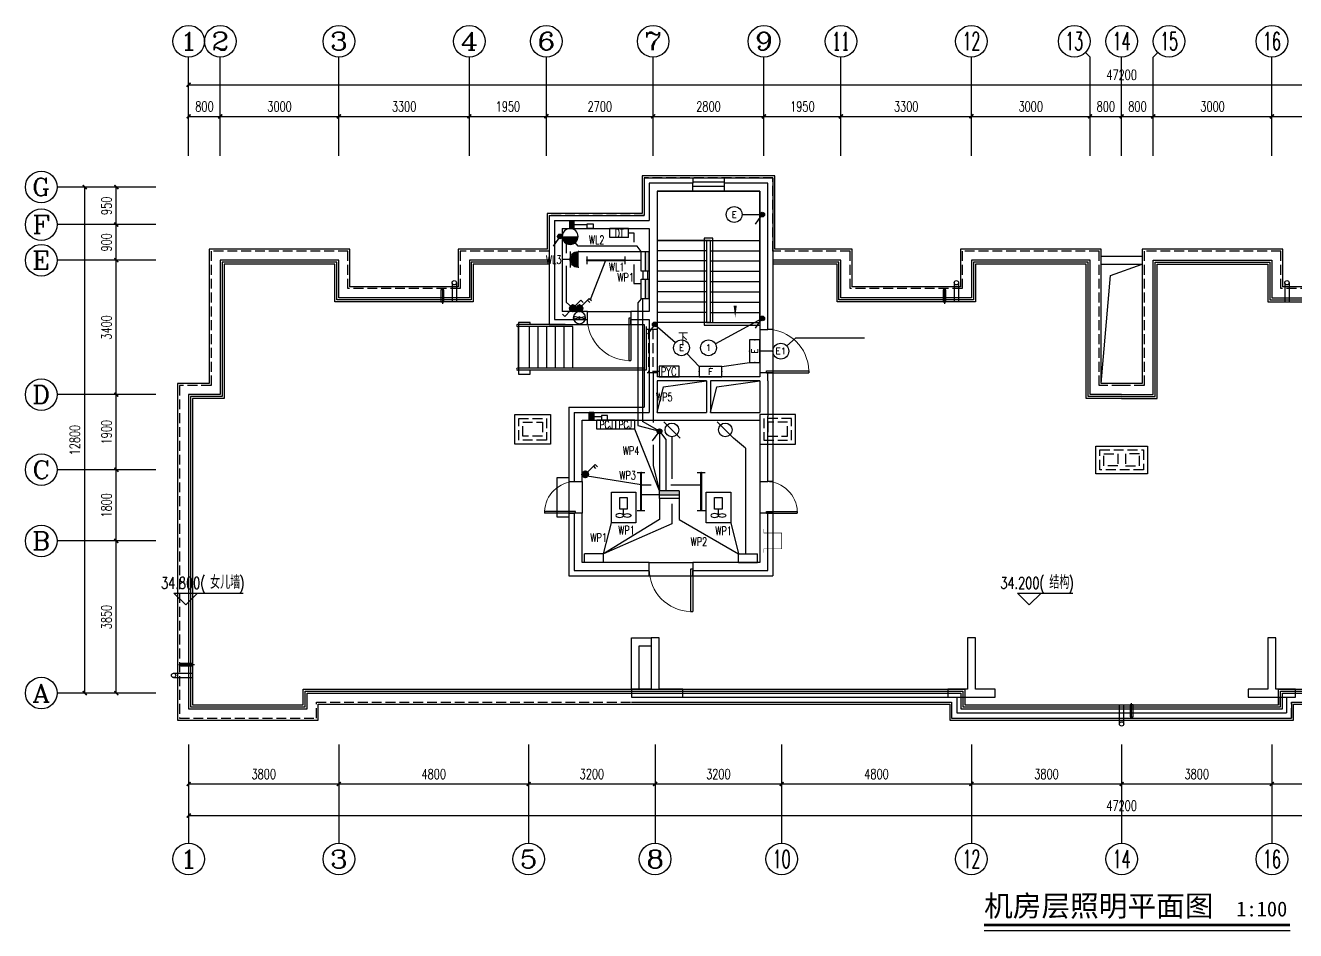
# Model space of a CAD drawing. Extents: x 4483534 to 4539165, y -17259 to 5635.
# Drawn here: x 4483534 to 4515663, y -17259 to 5635 of the extents above; entities that cross this region are included whole.
import ezdxf
from ezdxf.enums import TextEntityAlignment as Align

# ---------------------------------------------------------------- set-up
doc = ezdxf.new("R2010")
doc.units = 0
doc.header["$LTSCALE"] = 1000
doc.header["$MEASUREMENT"] = 0
doc.linetypes.add('DASH', pattern=[0.35, 0.25, -0.1])
for name, color, linetype in [('EQUIP', 3, 'Continuous'), ('EQUIP-照明', 3, 'Continuous'), ('LAYER1', 4, 'Continuous'), ('LAYER2', 7, 'Continuous'), ('LAYER3', 7, 'Continuous'), ('LAYER5', 7, 'Continuous'), ('LAYER6', 7, 'Continuous'), ('LAYER7', 7, 'Continuous'), ('ROOF', 140, 'Continuous'), ('SURFACE', 6, 'Continuous'), ('TEL_TEXT', 7, 'Continuous'), ('VP', 7, 'Continuous'), ('图层1', 7, 'Continuous'), ('图层2', 7, 'Continuous'), ('图层4', 7, 'Continuous')]:
    doc.layers.add(name, color=color, linetype=linetype)
doc.styles.add('_HZTXT', font='simplex.shx', dxfattribs={"width": 0.8, "bigfont": 'HZTXT.shx'})
doc.styles.add('_TCH_AXIS', font='COMPLEX', dxfattribs={"bigfont": 'GBCBIG'})
doc.styles.add('_TCH_DIM', font='SIMPLEX', dxfattribs={"bigfont": 'GBCBIG'})
doc.styles.add('_TCH_DIM_T3', font='SIMPLEX', dxfattribs={"width": 0.705882, "bigfont": 'GBCBIG'})
doc.styles.add('_TEL_ATTDEF', font='simplex.shx', dxfattribs={"width": 0.8, "height": 3, "bigfont": 'hztxt.shx'})
doc.styles.add('_TEL_DIM', font='SIMPLEX', dxfattribs={"width": 0.8, "height": 3.5, "bigfont": 'HZTXT'})
doc.styles.add('DIM_FONT', font='SIMPLEX', dxfattribs={"width": 0.7, "bigfont": 'GBCBIG'})
doc.styles.get("Standard").update_dxf_attribs({"font": 'gbenor.shx', "bigfont": 'gbcbig.shx'})
doc.styles.add('宋体1.0', font='')
doc.styles.get('宋体1.0').set_extended_font_data('SimSun')

# ---------------------------------------------------------------- blocks, each defined once
blk = doc.blocks.new('A$C22867956')
at = {"layer": '图层1'}
blk.add_hatch(color=4, dxfattribs=at).paths.add_polyline_path([(200, 500), (100, 500), (100, 0), (200, 0)])
at = {"layer": 'LAYER1', "color": 7, "linetype": 'Continuous', "ltscale": 0.001}
for p, q in [((0, 0), (0, 500)), ((200, 0), (200, 500))]:
    blk.add_line(p, q, dxfattribs=at)
at = {"layer": 'LAYER7', "color": 7}
for p, q in [((0, 500), (200, 500)), ((200, 0), (0, 0))]:
    blk.add_line(p, q, dxfattribs=at)
at = {"layer": '图层1', "color": 4}
blk.add_line((100, 500), (100, 0), dxfattribs=at)
blk = doc.blocks.new('A$C3CBE501B')
at = {"layer": 'VP', "color": 3}
for p, q in [((480, 225), (0, 225)), ((0, 0), (0, 225)), ((480, 0), (480, 225)), ((480, 0), (0, 0))]:
    blk.add_line(p, q, dxfattribs=at)
at = {"layer": 'LAYER7', "color": 7, "linetype": 'Continuous', "ltscale": 0.001, "style": '_HZTXT', "width": 0.7}
blk.add_text('DT', height=200, dxfattribs=at).set_placement((133, 9, 0))
blk = doc.blocks.new('$equip$00001159')
for p, q in [((-1.2, 0.25), (-1.2, -0.25)), ((-1.2, 0), (1.2, 0)), ((1.2, 0.25), (1.2, -0.25))]:
    blk.add_line(p, q)
at = {"const_width": 0.14}
blk.add_lwpolyline([(-1.2, 0), (1.2, 0)], dxfattribs=at)
at = {"layer": 'EQUIP-照明'}
for p in [(-1.2, 0), (0, 0), (1.2, 0)]:
    blk.add_point(p, dxfattribs=at)
at = {"layer": 'EQUIP-照明', "flags": 9}
blk.add_attdef('A', (0, 0), '', height=0.00002, dxfattribs=at)
blk = doc.blocks.new('_LINKPT1')
blk.add_line((0, 0), (0, 0))
blk = doc.blocks.new('M_X23')
for p, q in [((-0.5, 1.05), (-0.5, 1)), ((-0.5, 1), (0.5, 1)), ((0.5, 1.05), (0.5, 1)), ((0.5, 0.5), (-0.5, 0.5)), ((0, 0.5), (0, 0))]:
    blk.add_line(p, q)
blk.add_arc((0, 1), 0.5, 180, 0)
for points in [[(0.433, 0.75), (-0.433, 0.75), (0.5, 1), (-0.5, 1)], [(0.25, 0.567), (-0.25, 0.567), (0.433, 0.75), (-0.433, 0.75)], [(0, 0.5), (0, 0.5), (0.25, 0.567), (-0.25, 0.567)]]:
    blk.add_solid(points)
blk.add_blockref('_LINKPT1', (0.001, 0))
at = {"width": 0.8, "flags": 9}
blk.add_attdef('A', (0, 0), '', height=0.00002, dxfattribs=at)
blk = doc.blocks.new('$equip$00001151')
blk.add_circle((0, 0.5), 0.5)
for points in [[(0.433, 0.25), (-0.433, 0.25), (0.5, 0.5), (-0.5, 0.5)], [(0.25, 0.067), (-0.25, 0.067), (0.433, 0.25), (-0.433, 0.25)], [(0, 0), (0, 0), (0.25, 0.067), (-0.25, 0.067)]]:
    blk.add_solid(points)
at = {"flags": 9}
blk.add_attdef('A', (0, 0), '', height=0.00002, dxfattribs=at)
blk = doc.blocks.new('$equip$00001963')
for p, q in [((0.147, 0.356), (0.625, 0.833)), ((0.625, 0.833), (0.766, 0.692)), ((0.512, 0.72), (0.653, 0.579))]:
    blk.add_line(p, q)
blk.add_circle((0, 0.208), 0.208)
for p in [(-0.208, 0.208), (0, 0.417), (0, 0), (0.208, 0.208)]:
    blk.add_point(p)
for points in [[(-0.18, 0.313), (0.18, 0.313), (-0.208, 0.208), (0.208, 0.208)], [(-0.18, 0.104), (0.18, 0.104), (-0.208, 0.208), (0.208, 0.208)], [(-0.104, 0.389), (0.104, 0.389), (-0.18, 0.313), (0.18, 0.313)], [(-0.104, 0.028), (0.104, 0.028), (-0.18, 0.104), (0.18, 0.104)], [(0, 0.417), (0, 0.417), (-0.104, 0.389), (0.104, 0.389)], [(0, 0), (0, 0), (-0.104, 0.028), (0.104, 0.028)]]:
    blk.add_solid(points)
at = {"layer": 'TEL_TEXT', "style": '_TEL_DIM', "flags": 1}
blk.add_attdef('A', text='', height=0.00002, dxfattribs=at).set_placement((0, 0), align=Align.MIDDLE_CENTER)
blk = doc.blocks.new('$equip$00001208')
for p, q in [((-0.147, 0.061), (-0.512, -0.304)), ((0.147, 0.356), (0.512, 0.72)), ((0.512, 0.72), (0.653, 0.579)), ((-0.512, -0.304), (-0.653, -0.162))]:
    blk.add_line(p, q)
blk.add_circle((0, 0.208), 0.208)
for points in [[(-0.18, 0.312), (0.18, 0.312), (-0.208, 0.208), (0.208, 0.208)], [(-0.18, 0.104), (0.18, 0.104), (-0.208, 0.208), (0.208, 0.208)], [(-0.104, 0.389), (0.104, 0.389), (-0.18, 0.312), (0.18, 0.312)], [(-0.104, 0.028), (0.104, 0.028), (-0.18, 0.104), (0.18, 0.104)], [(0, 0.417), (0, 0.417), (-0.104, 0.389), (0.104, 0.389)], [(0, 0), (0, 0), (-0.104, 0.028), (0.104, 0.028)]]:
    blk.add_solid(points)
at = {"layer": 'EQUIP-照明'}
for p in [(-0.208, 0.208), (0, 0.417), (0, 0), (0.208, 0.208)]:
    blk.add_point(p, dxfattribs=at)
at = {"layer": 'EQUIP-照明', "flags": 9}
blk.add_attdef('A', (0, 0), '', height=0.00002, dxfattribs=at)
blk = doc.blocks.new('M_Z12BAD')
for p, q in [((-0.63, 0.13), (-0.1, 0.02)), ((-0.63, -0.13), (-0.63, 0.13)), ((0.63, 0.13), (0.1, 0.02)), ((0.63, -0.13), (0.63, 0.13)), ((-0.1, -0.02), (-0.63, -0.13)), ((0.1, -0.02), (0.63, -0.13))]:
    blk.add_line(p, q)
for radius in [0.688, 0.104]:
    blk.add_circle((0, 0), radius)
for p in [(-0.69, 0), (0, 0.69), (0.69, 0), (0, -0.69)]:
    blk.add_blockref('_LINKPT1', p)
at = {"style": 'DIM_FONT', "width": 0.8, "flags": 9}
blk.add_attdef('A', (0, 0), '', height=0.0000125, dxfattribs=at)
blk = doc.blocks.new('A$C0DC446C9')
at = {"layer": 'LAYER6', "color": 7}
blk.add_line((473, 275), (473, 522), dxfattribs=at)
at = {"layer": 'LAYER6', "color": 7, "elevation": 0}
blk.add_lwpolyline([(617, 522), (617, 958), (329, 958), (329, 522)], close=True, dxfattribs=at)
at = {"layer": 'LAYER7', "color": 3, "linetype": 'Continuous', "ltscale": 0.001}
for p, q in [((0, 1156, 0), (0, 0, 0)), ((934, 1156, 0), (0, 1156, 0)), ((934, 0, 0), (934, 1156, 0)), ((0, 0, 0), (934, 0, 0))]:
    blk.add_line(p, q, dxfattribs=at)
blk = doc.blocks.new('A$C7C604E3F')
at = {"layer": 'LAYER6', "color": 7, "extrusion": (0, 0, -1)}
blk.add_ellipse((184, 411), major_axis=(0, -95.5), ratio=0.518078, dxfattribs=at)
at = {"layer": 'LAYER6', "color": 7}
blk.add_ellipse((184, 220), major_axis=(0, 95.5), ratio=0.518078, dxfattribs=at)
at = {"layer": '图层2', "color": 4, "xscale": -0.6666599999880419, "yscale": 0.6666599999880419, "zscale": 0.6666600000000001, "rotation": 270}
blk.add_blockref('A$C0DC446C9', (0, 0), dxfattribs=at)
blk = doc.blocks.new('$equip$00001838')
blk.add_circle((0, 0), 0.5)
at = {"color": 7, "style": '_TEL_DIM'}
blk.add_attdef('$TEXT$', text='', height=0.4, dxfattribs=at).set_placement((0, 0), align=Align.MIDDLE_CENTER)
at = {"color": 7, "style": '_TEL_DIM', "flags": 1}
blk.add_attdef('A', text='', height=0.00002, dxfattribs=at).set_placement((0, 0), align=Align.MIDDLE_CENTER)
blk = doc.blocks.new('$equip$00001776')
for p, q in [((0.72, 0.66), (-0.72, 0.66)), ((-0.72, 0.66), (-0.72, 0)), ((-0.72, 0), (0.72, 0)), ((0.72, 0), (0.72, 0.66))]:
    blk.add_line(p, q)
for p in [(-0.72, 0.33), (0, 0.66), (0, 0), (0.72, 0.33)]:
    blk.add_point(p)
at = {"color": 7, "style": '_TEL_DIM'}
blk.add_attdef('$TEXT$', text='', height=0.4, dxfattribs=at).set_placement((0, 0.33), align=Align.MIDDLE_CENTER)
at = {"color": 7, "style": '_TEL_DIM', "flags": 1}
blk.add_attdef('A', text='', height=0.00002, dxfattribs=at).set_placement((0, 0), align=Align.MIDDLE_CENTER)
blk = doc.blocks.new('M')
at = {"layer": 'LAYER2', "color": 3}
for p, q in [((768307, 402424), (768307, 402544)), ((768307, 402544), (768457, 402544)), ((768457, 402424), (768307, 402424)), ((768457, 402544), (768457, 402424))]:
    blk.add_line(p, q, dxfattribs=at)
blk = doc.blocks.new('A$C4723275a')
at = {"layer": 'ROOF'}
blk.add_lwpolyline([(0, 50), (75, 50), (75, 350), (0, 350)], close=True, dxfattribs=at)
blk.add_lwpolyline([(38, 400), (38, 0)], dxfattribs=at)
blk = doc.blocks.new('_ArchTick')
at = {"color": 0, "linetype": 'ByBlock', "const_width": 0.4}
blk.add_lwpolyline([(-0.5, -0.5), (0.5, 0.5)], dxfattribs=at)
blk = doc.blocks.new('A$C0AAC2A4A')
at = {"layer": 'VP', "color": 3}
for p, q in [((480, 225), (0, 225)), ((0, 0), (0, 225)), ((480, 0), (0, 0)), ((480, 0), (480, 225))]:
    blk.add_line(p, q, dxfattribs=at)
at = {"layer": 'LAYER7', "color": 7, "linetype": 'Continuous', "ltscale": 0.001, "style": '_HZTXT', "width": 0.7}
blk.add_text('PCJ', height=200, dxfattribs=at).set_placement((66, 16, 0))
blk = doc.blocks.new('A$C65A25F4B')
at = {"layer": 'LAYER5', "color": 3, "linetype": 'Continuous'}
for p, q in [((0, 270), (0, 0)), ((500, 270), (0, 270)), ((500, 0), (500, 270)), ((0, 0), (500, 0))]:
    blk.add_line(p, q, dxfattribs=at)
at = {"layer": 'LAYER1', "color": 7, "style": '_HZTXT', "width": 0.7}
blk.add_text('PYC', height=225, dxfattribs=at).set_placement((35, 20))
blk = doc.blocks.new('$DorLib2D$00000001')
for p, q in [((0.45, 0.975), (0.5, 0.975)), ((0.45, 0), (0.45, 0.975)), ((0.5, 0), (0.5, 0.975)), ((0.5, 0), (0.45, 0))]:
    blk.add_line(p, q)
at = {"lineweight": 13}
blk.add_arc((0.475, 0), 0.975, 91.4693, 180, dxfattribs=at)
blk = doc.blocks.new('$TCHSYS$WIN2D')
for p, q in [((-0.5, 0.5), (0.5, 0.5)), ((0.5, 0.167), (-0.5, 0.167)), ((0.5, -0.167), (-0.5, -0.167)), ((-0.5, -0.5), (0.5, -0.5))]:
    blk.add_line(p, q)

msp = doc.modelspace()

# ---------------------------------------------------------------- hatches: boundary and pattern name
at = {"layer": 'LAYER3'}
h = msp.add_hatch(color=0, dxfattribs=at)
edge = h.paths.add_edge_path()
edge.add_arc((4502173, 852), 60, 0, 360)
h = msp.add_hatch(color=0, dxfattribs=at)
edge = h.paths.add_edge_path()
edge.add_arc((4497053, 297), 60, 0, 360)
h = msp.add_hatch(color=0, dxfattribs=at)
edge = h.paths.add_edge_path()
edge.add_arc((4499453, -1928), 60, 0, 360)
h = msp.add_hatch(color=0, dxfattribs=at)
edge = h.paths.add_edge_path()
edge.add_arc((4502173, -1775), 60, 0, 360)
h = msp.add_hatch(color=0, dxfattribs=at)
edge = h.paths.add_edge_path()
edge.add_arc((4499573, -4628), 60, 0, 360)
at = {"layer": '图层1'}
for points in [[(4497293, 497), (4497413, 497), (4497413, 697), (4497293, 697)], [(4497913, -4353), (4497793, -4353), (4497793, -4153), (4497913, -4153)]]:
    msp.add_hatch(color=7, dxfattribs=at).paths.add_polyline_path(points)

# ---------------------------------------------------------------- linework, layer by layer
at = {"color": 7}
for p, q in [((4487663, 2335), (4487663, 4835)), ((4488463, 2335), (4488463, 4835)), ((4491463, 2335), (4491463, 4835)), ((4494763, 2335), (4494763, 4835)), ((4496713, 2335), (4496713, 4835)), ((4499413, 2335), (4499413, 4835)), ((4502213, 2335), (4502213, 4835)), ((4504163, 2335), (4504163, 4835)), ((4507463, 2335), (4507463, 4835)), ((4510346, 4952), (4510463, 4835)), ((4510463, 2335), (4510463, 4835)), ((4511263, 2335), (4511263, 4835)), ((4512180, 4952), (4512063, 4835)), ((4512063, 2335), (4512063, 4835)), ((4515063, 2335), (4515063, 4835)), ((4487663, 2335), (4487663, 4385)), ((4487663, 4135), (4534863, 4135)), ((4487663, 2335), (4487663, 3585)), ((4488463, 2335), (4488463, 3585)), ((4488463, 2335), (4488463, 3585)), ((4491463, 2335), (4491463, 3585)), ((4491463, 2335), (4491463, 3585)), ((4494763, 2335), (4494763, 3585)), ((4494763, 2335), (4494763, 3585)), ((4496713, 2335), (4496713, 3585)), ((4496713, 2335), (4496713, 3585)), ((4499413, 2335), (4499413, 3585)), ((4499413, 2335), (4499413, 3585)), ((4502213, 2335), (4502213, 3585)), ((4502213, 2335), (4502213, 3585)), ((4504163, 2335), (4504163, 3585)), ((4504163, 2335), (4504163, 3585)), ((4507463, 2335), (4507463, 3585)), ((4507463, 2335), (4507463, 3585)), ((4510463, 2335), (4510463, 3585)), ((4510463, 2335), (4510463, 3585)), ((4511263, 2335), (4511263, 3585)), ((4511263, 2335), (4511263, 3585)), ((4512063, 2335), (4512063, 3585)), ((4512063, 2335), (4512063, 3585)), ((4515063, 2335), (4515063, 3585)), ((4515063, 2335), (4515063, 3585)), ((4487663, 3335), (4488463, 3335)), ((4488463, 3335), (4491463, 3335)), ((4491463, 3335), (4494763, 3335)), ((4494763, 3335), (4496713, 3335)), ((4496713, 3335), (4499413, 3335)), ((4499413, 3335), (4502213, 3335)), ((4502213, 3335), (4504163, 3335)), ((4504163, 3335), (4507463, 3335)), ((4507463, 3335), (4510463, 3335)), ((4510463, 3335), (4511263, 3335)), ((4511263, 3335), (4512063, 3335)), ((4512063, 3335), (4515063, 3335)), ((4515063, 3335), (4518363, 3335)), ((4499313, 1647), (4499313, 697)), ((4500413, 1647), (4499313, 1647)), ((4500413, 1447), (4500413, 1647)), ((4502313, 1647), (4501213, 1647)), ((4501213, 1647), (4501213, 1447)), ((4502313, -2053), (4502313, 1647)), ((4486834, 1547), (4484334, 1547)), ((4486834, 1547), (4484784, 1547)), ((4485034, -11253), (4485034, 1547)), ((4486834, 1547), (4485584, 1547)), ((4485834, 597), (4485834, 1547)), ((4499513, 1447), (4499513, 597)), ((4499513, 1447), (4500413, 1447)), ((4502113, 1447), (4499513, 1447)), ((4499513, 1447), (4499513, 197)), ((4501213, 1447), (4502113, 1447)), ((4502113, 1447), (4502113, -2053)), ((4502113, 197), (4502113, 1447)), ((4496913, 697), (4496913, -1803)), ((4496913, 697), (4499313, 697)), ((4486834, 597), (4484334, 597)), ((4486834, 597), (4485584, 597)), ((4486834, 597), (4485584, 597)), ((4485834, -303), (4485834, 597)), ((4497113, 497), (4497113, -1603)), ((4497113, 497), (4499313, 497)), ((4499313, 497), (4499313, -1603)), ((4499513, 597), (4499513, -1703)), ((4499513, 197), (4499513, -1883)), ((4500763, 197), (4499513, 197)), ((4499513, 197), (4502113, 197)), ((4500923, 257), (4500703, 257)), ((4500703, 257), (4500703, -1943)), ((4500763, 197), (4500763, -1883)), ((4500863, 197), (4500763, 197)), ((4500763, 197), (4500763, -1883)), ((4500863, -1883), (4500863, 197)), ((4500863, 197), (4502113, 197)), ((4500863, -1883), (4500863, 197)), ((4500923, -1883), (4500923, 257)), ((4502113, -1883), (4502113, 197)), ((4486834, -303), (4484334, -303)), ((4486834, -303), (4485584, -303)), ((4486834, -303), (4485584, -303)), ((4485834, -3703), (4485834, -303)), ((4500763, -63), (4499513, -63)), ((4500863, -63), (4502113, -63)), ((4510743, -203), (4511783, -203)), ((4500763, -323), (4499513, -323)), ((4500763, -583), (4499513, -583)), ((4500863, -323), (4502113, -323)), ((4500863, -583), (4502113, -583)), ((4510743, -403), (4511783, -403)), ((4494328, -873), (4494328, -1353)), ((4494438, -873), (4494438, -1353)), ((4500763, -843), (4499513, -843)), ((4500863, -843), (4502113, -843)), ((4507028, -873), (4507028, -1353)), ((4507138, -873), (4507138, -1353)), ((4515388, -873), (4515388, -1353)), ((4515498, -873), (4515498, -1353)), ((4500763, -1103), (4499513, -1103)), ((4500863, -1103), (4502113, -1103)), ((4497750, -1603), (4497113, -1603)), ((4497750, -1603), (4498850, -1603)), ((4497750, -1803), (4497750, -1603)), ((4499313, -1603), (4498850, -1603)), ((4498850, -1603), (4498850, -1803)), ((4500763, -1363), (4499513, -1363)), ((4500863, -1363), (4502113, -1363)), ((4496913, -1803), (4497750, -1803)), ((4498850, -1803), (4499313, -1803)), ((4499313, -1803), (4499313, -3353)), ((4500763, -1623), (4499513, -1623)), ((4499513, -1703), (4499513, -3253)), ((4500763, -1883), (4499513, -1883)), ((4500863, -1883), (4500763, -1883)), ((4500763, -1883), (4502113, -1883)), ((4500863, -1623), (4502113, -1623)), ((4500863, -1883), (4502113, -1883)), ((4500863, -1883), (4500923, -1883)), ((4502113, -1883), (4502113, -1943)), ((4497183, -1933), (4495981, -1933)), ((4497383, -1983), (4495981, -1983)), ((4496003, -3033), (4496003, -1983)), ((4496283, -3033), (4496283, -1983)), ((4496503, -3033), (4496503, -1983)), ((4496723, -3033), (4496723, -1983)), ((4496943, -3033), (4496943, -1983)), ((4497163, -3033), (4497163, -1983)), ((4497383, -3033), (4497383, -1983)), ((4497750, -1933), (4498850, -1933)), ((4499183, -1983), (4499183, -3033)), ((4499233, -1983), (4499233, -3083)), ((4500703, -1943), (4502113, -1943)), ((4502113, -2053), (4502313, -2053)), ((4502113, -2053), (4502113, -3153)), ((4502443, -2053), (4502443, -3153)), ((4499183, -3033), (4495981, -3033)), ((4499233, -3083), (4495981, -3083)), ((4502313, -3153), (4502113, -3153)), ((4502113, -3153), (4502113, -3253)), ((4502313, -3353), (4502313, -3153)), ((4499313, -3353), (4499313, -4153)), ((4500813, -3253), (4499513, -3253)), ((4499513, -3353), (4499513, -4153)), ((4500763, -3353), (4499513, -3353)), ((4500763, -3353), (4500763, -4153)), ((4502113, -3253), (4500813, -3253)), ((4502113, -3353), (4500863, -3353)), ((4500863, -3353), (4500863, -4153)), ((4502113, -3353), (4502113, -4153)), ((4502313, -3353), (4502313, -4253)), ((4486834, -3703), (4484334, -3703)), ((4486834, -3703), (4485584, -3703)), ((4486834, -3703), (4485584, -3703)), ((4485834, -5603), (4485834, -3703)), ((4497413, -4153), (4497413, -5903)), ((4497413, -4153), (4499313, -4153)), ((4499513, -4153), (4500763, -4153)), ((4500863, -4153), (4502113, -4153)), ((4497613, -5903), (4497613, -4353)), ((4497613, -4353), (4499413, -4353)), ((4499413, -4353), (4500813, -4353)), ((4500813, -4353), (4502113, -4353)), ((4502113, -4353), (4502113, -5903)), ((4502313, -5903), (4502313, -4253)), ((4486834, -5603), (4484334, -5603)), ((4486834, -5603), (4485584, -5603)), ((4486834, -5603), (4485584, -5603)), ((4485834, -7403), (4485834, -5603)), ((4497283, -5903, 500), (4497283, -6703, 500)), ((4497413, -5903), (4497613, -5903)), ((4497613, -5903, 500), (4497613, -6703, 500)), ((4502113, -5903), (4502313, -5903)), ((4502113, -5903, 500), (4502113, -6703, 500)), ((4502443, -5903, 500), (4502443, -6703, 500)), ((4497613, -6703), (4497413, -6703)), ((4497413, -6703), (4497413, -8153)), ((4497613, -7953), (4497613, -6703)), ((4502313, -6703), (4502113, -6703)), ((4502113, -6703), (4502113, -7953)), ((4502313, -8153), (4502313, -6703)), ((4486834, -7403), (4484334, -7403)), ((4486834, -7403), (4485584, -7403)), ((4486834, -7403), (4485584, -7403)), ((4485834, -11253), (4485834, -7403)), ((4499313, -7953), (4497613, -7953)), ((4499313, -7953, 500), (4500413, -7953, 500)), ((4499313, -8153), (4499313, -7953)), ((4502113, -7953), (4500413, -7953)), ((4500413, -7953), (4500413, -8153)), ((4497413, -8153), (4499313, -8153)), ((4499313, -8283, 500), (4500413, -8283, 500)), ((4500413, -8153), (4502313, -8153)), ((4487590, -9021), (4487290, -8721)), ((4487290, -8721), (4489043, -8721)), ((4487590, -9021), (4487890, -8721)), ((4508926, -9021), (4508626, -8721)), ((4508626, -8721), (4510025, -8721)), ((4508926, -9021), (4509226, -8721)), ((4499363, -9853), (4499363, -11153)), ((4499563, -9853), (4499363, -9853)), ((4499563, -11153), (4499563, -9853)), ((4507363, -9853), (4507363, -11153)), ((4507563, -9853), (4507363, -9853)), ((4507563, -11153), (4507563, -9853)), ((4514963, -9853), (4514963, -11153)), ((4515163, -9853), (4514963, -9853)), ((4515163, -11153), (4515163, -9853)), ((4487283, -10748), (4487763, -10748)), ((4487283, -10858), (4487763, -10858)), ((4499363, -11153), (4498863, -11153)), ((4498863, -11153), (4498863, -11353)), ((4500163, -11153), (4499563, -11153)), ((4500163, -11153), (4506863, -11153)), ((4500163, -11353), (4500163, -11153)), ((4507363, -11153), (4506863, -11153)), ((4506863, -11153), (4506863, -11353)), ((4508063, -11153), (4507563, -11153)), ((4508063, -11353), (4508063, -11153)), ((4514963, -11153), (4514463, -11153)), ((4514463, -11153), (4514463, -11353)), ((4515663, -11153), (4515163, -11153)), ((4515663, -11353), (4515663, -11153)), ((4486834, -11253), (4484334, -11253)), ((4486834, -11253), (4484784, -11253)), ((4486834, -11253), (4485584, -11253)), ((4498863, -11353), (4500163, -11353)), ((4500163, -11353), (4506863, -11353)), ((4506863, -11353), (4508063, -11353)), ((4507093, -11353), (4507093, -11753)), ((4507293, -11353), (4507293, -11553)), ((4507293, -11553), (4515233, -11553)), ((4511208, -12033), (4511208, -11553)), ((4511318, -12033), (4511318, -11553)), ((4514463, -11353), (4515663, -11353)), ((4515233, -11353), (4515233, -11553)), ((4515433, -11353), (4515433, -11753)), ((4507093, -11753), (4515433, -11753)), ((4487663, -12550), (4487663, -15050)), ((4487663, -12550), (4487663, -13800)), ((4487663, -12550), (4487663, -14600)), ((4491463, -12550), (4491463, -15050)), ((4491463, -12550), (4491463, -13800)), ((4491463, -12550), (4491463, -13800)), ((4496263, -12550), (4496263, -15050)), ((4496263, -12550), (4496263, -13800)), ((4496263, -12550), (4496263, -13800)), ((4499463, -12550), (4499463, -15050)), ((4499463, -12550), (4499463, -13800)), ((4499463, -12550), (4499463, -13800)), ((4502663, -12550), (4502663, -15050)), ((4502663, -12550), (4502663, -13800)), ((4502663, -12550), (4502663, -13800)), ((4507463, -12550), (4507463, -15050)), ((4507463, -12550), (4507463, -13800)), ((4507463, -12550), (4507463, -13800)), ((4511263, -12550), (4511263, -15050)), ((4511263, -12550), (4511263, -13800)), ((4511263, -12550), (4511263, -13800)), ((4515063, -12550), (4515063, -15050)), ((4515063, -12550), (4515063, -13800)), ((4515063, -12550), (4515063, -13800)), ((4487663, -13550), (4491463, -13550)), ((4491463, -13550), (4496263, -13550)), ((4496263, -13550), (4499463, -13550)), ((4499463, -13550), (4502663, -13550)), ((4502663, -13550), (4507463, -13550)), ((4507463, -13550), (4511263, -13550)), ((4511263, -13550), (4515063, -13550)), ((4515063, -13550), (4519863, -13550)), ((4487663, -14350), (4534863, -14350))]:
    msp.add_line(p, q, dxfattribs=at)
at = {"color": 7, "linetype": 'DASH'}
for p, q in [((4499513, -2053, 900), (4499183, -2053, 900)), ((4499293, -2053, 900), (4499293, -3153, 900)), ((4499403, -2053, 900), (4499403, -3153, 900)), ((4499513, -3153, 900), (4499183, -3153, 900))]:
    msp.add_line(p, q, dxfattribs=at)
at = {"color": 7, "lineweight": -2}
for p, q in [((4503012, -2279), (4502793, -2471)), ((4504757, -2279), (4503012, -2279))]:
    msp.add_line(p, q, dxfattribs=at)
at = {"color": 7}
for points in [[(4511263, -3423), (4510743, -3423), (4510743, -23), (4507183, -23), (4507183, -973), (4504443, -973), (4504443, -23), (4502493, -23), (4502493, 1827), (4499133, 1827), (4499133, 877), (4496733, 877), (4496733, -23), (4494483, -23), (4494483, -973), (4491743, -973), (4491743, -23), (4488183, -23), (4488183, -3423), (4487383, -3423), (4487383, -11933), (4490943, -11933), (4490943, -11533), (4506913, -11533), (4506913, -11933), (4515613, -11933), (4515613, -11533), (4531583, -11533)], [(4496783, -303), (4494763, -303), (4494763, -1253), (4491463, -1253), (4491463, -303), (4488463, -303), (4488463, -3703), (4487663, -3703), (4487663, -11653), (4490663, -11653), (4490663, -11253), (4507193, -11253), (4507193, -11653), (4515333, -11653), (4515333, -11253), (4531863, -11253)], [(4511263, -3703), (4510463, -3703), (4510463, -303), (4507463, -303), (4507463, -1253), (4504163, -1253), (4504163, -303), (4502443, -303)], [(4518083, -973), (4515343, -973), (4515343, -23), (4511783, -23), (4511783, -3423), (4511263, -3423)], [(4511263, -3703), (4512063, -3703), (4512063, -303), (4515063, -303), (4515063, -1253), (4518363, -1253), (4518363, -303), (4520083, -303)], [(4496783, -353), (4494813, -353), (4494813, -1303), (4491413, -1303), (4491413, -353), (4488513, -353), (4488513, -3753), (4487713, -3753), (4487713, -11603), (4490613, -11603), (4490613, -11203), (4507243, -11203), (4507243, -11603), (4515283, -11603), (4515283, -11203), (4531913, -11203)], [(4496783, -403), (4494863, -403), (4494863, -1353), (4491363, -1353), (4491363, -403), (4488563, -403), (4488563, -3803), (4487763, -3803), (4487763, -11553), (4490563, -11553), (4490563, -11153), (4507293, -11153), (4507293, -11553), (4515233, -11553), (4515233, -11153), (4531963, -11153)], [(4511263, -3753), (4510413, -3753), (4510413, -353), (4507513, -353), (4507513, -1303), (4504113, -1303), (4504113, -353), (4502443, -353)], [(4511263, -3803), (4510363, -3803), (4510363, -403), (4507563, -403), (4507563, -1353), (4504063, -1353), (4504063, -403), (4502443, -403)], [(4510743, -3423), (4510983, -692), (4511783, -403)], [(4511263, -3753), (4512113, -3753), (4512113, -353), (4515013, -353), (4515013, -1303), (4518413, -1303), (4518413, -353), (4520083, -353)], [(4511263, -3803), (4512163, -3803), (4512163, -403), (4514963, -403), (4514963, -1353), (4518463, -1353), (4518463, -403), (4520083, -403)], [(4494083, -1003), (4494083, -1403)], [(4506783, -1003), (4506783, -1403)], [(4496303, -1933), (4496303, -1883), (4496003, -1883), (4496003, -3183), (4496303, -3183), (4496303, -3083)], [(4499513, -4153), (4499674, -3502), (4500763, -3353)], [(4500863, -4153), (4501024, -3502), (4502113, -3353)], [(4498863, -11153), (4498863, -9853), (4499363, -9853)], [(4499063, -11153), (4499063, -10053), (4499363, -10053)], [(4487413, -10533), (4487813, -10533)], [(4507784, -17259), (4515523, -17259)]]:
    msp.add_lwpolyline(points, dxfattribs=at)
at = {"color": 7, "linetype": 'DASH'}
for points in [[(4511263, -3473), (4510693, -3473), (4510693, -73), (4507233, -73), (4507233, -1023), (4504393, -1023), (4504393, -73), (4502443, -73), (4502443, 1777), (4499183, 1777), (4499183, 827), (4496783, 827), (4496783, -73), (4494533, -73), (4494533, -1023), (4491693, -1023), (4491693, -73), (4488233, -73), (4488233, -3473), (4487433, -3473), (4487433, -11883), (4490893, -11883), (4490893, -11483), (4506963, -11483), (4506963, -11883), (4515563, -11883), (4515563, -11483), (4531633, -11483)], [(4518133, -1023), (4515293, -1023), (4515293, -73), (4511833, -73), (4511833, -3473), (4511263, -3473)]]:
    msp.add_lwpolyline(points, dxfattribs=at)
at = {"color": 7}
msp.add_lwpolyline([(4500138, -2013, 0, 0, 0), (4500138, 822, 0, 0, 0), (4501488, 822, 0, 0, 0), (4501488, -1753, 0, 80, 0), (4501488, -1453, 0, 0, 0)], format="xyseb", dxfattribs=at)
for points in [[(4494045, -1353), (4494120, -1353), (4494120, -1053), (4494045, -1053)], [(4506745, -1353), (4506820, -1353), (4506820, -1053), (4506745, -1053)], [(4495913, -4203), (4496813, -4203), (4496813, -4953), (4495913, -4953)], [(4503013, -4203), (4502113, -4203), (4502113, -4953), (4503013, -4953)], [(4510613, -5003), (4511913, -5003), (4511913, -5703), (4510613, -5703)], [(4497283, -6803), (4496983, -6803), (4496983, -5803), (4497283, -5803)], [(4487763, -10495), (4487763, -10570), (4487463, -10570), (4487463, -10495)]]:
    msp.add_lwpolyline(points, close=True, dxfattribs=at)
at = {"color": 7, "linetype": 'DASH'}
for points in [[(4496013, -4303), (4496713, -4303), (4496713, -4853), (4496013, -4853)], [(4496113, -4403), (4496613, -4403), (4496613, -4753), (4496113, -4753)], [(4502913, -4303), (4502213, -4303), (4502213, -4853), (4502913, -4853)], [(4502813, -4403), (4502313, -4403), (4502313, -4753), (4502813, -4753)], [(4510713, -5103), (4511813, -5103), (4511813, -5603), (4510713, -5603)], [(4510813, -5203), (4511163, -5203), (4511163, -5503), (4510813, -5503)], [(4511713, -5203), (4511363, -5203), (4511363, -5503), (4511713, -5503)]]:
    msp.add_lwpolyline(points, close=True, dxfattribs=at)
at = {"color": 7}
for points, const_width in [([(4502213, -7703), (4502213, -7603), (4502663, -7603), (4502663, -7203), (4502213, -7203), (4502213, -7103)], 10), ([(4507784, -17119), (4515523, -17119)], 70)]:
    msp.add_lwpolyline(points, dxfattribs=dict(at, const_width=const_width))
for centre, radius in [((4487663, 5235), 400), ((4488463, 5235), 400), ((4491463, 5235), 400), ((4494763, 5235), 400), ((4496713, 5235), 400), ((4499413, 5235), 400), ((4502213, 5235), 400), ((4504163, 5235), 400), ((4507463, 5235), 400), ((4510063, 5235), 400), ((4511263, 5235), 400), ((4512463, 5235), 400), ((4515063, 5235), 400), ((4483934, 1547), 400), ((4483934, 597), 400), ((4483934, -303), 400), ((4494383, -873), 55), ((4507083, -873), 55), ((4515443, -873), 55), ((4483934, -3703), 400), ((4483934, -5603), 400), ((4483934, -7403), 400), ((4483934, -11253), 400), ((4487283, -10803), 55), ((4511263, -12033), 55), ((4487663, -15450), 400), ((4491463, -15450), 400), ((4496263, -15450), 400), ((4499463, -15450), 400), ((4502663, -15450), 400), ((4507463, -15450), 400), ((4511263, -15450), 400), ((4515063, -15450), 400)]:
    msp.add_circle(centre, radius, dxfattribs=at)
for centre in [(4495981, -1958), (4495981, -3057)]:
    msp.add_arc(centre, 25, 90, 270, dxfattribs=at)
at = {"layer": 'LAYER1', "color": 3}
for p, q in [((4500092, -4801), (4499684, -4394)), ((4501442, -4801), (4501034, -4394))]:
    msp.add_line(p, q, dxfattribs=at)
for centre in [(4499888, -4597), (4501238, -4597)]:
    msp.add_circle(centre, 173, dxfattribs=at)
at = {"layer": 'LAYER3', "color": 0}
for p, q in [((4502000, 607), (4502138, 803)), ((4497018, 248), (4496880, 52)), ((4502000, -2021), (4502138, -1824)), ((4499280, -2173), (4499418, -1977)), ((4499400, -4873), (4499538, -4677))]:
    msp.add_line(p, q, dxfattribs=at)
for points in [[(4502138, 803, 0, 40, 0), (4502049, 677, 40, 40, 0)], [(4496880, 52, 0, 40, 0), (4496969, 178, 40, 40, 0)], [(4502138, -1824, 0, 40, 0), (4502049, -1951, 40, 40, 0)], [(4499418, -1977, 0, 40, 0), (4499329, -2103, 40, 40, 0)], [(4499538, -4677, 0, 40, 0), (4499449, -4803, 40, 40, 0)]]:
    msp.add_lwpolyline(points, format="xyseb", dxfattribs=at)
for centre in [(4502173, 852), (4497053, 297), (4499453, -1928), (4502173, -1775), (4499573, -4628)]:
    msp.add_circle(centre, 60, dxfattribs=at)
at = {"layer": 'SURFACE'}
for p, q in [((4499183, 1777), (4499183, 827)), ((4499183, 1777), (4500413, 1777)), ((4500413, 1777), (4500413, 1647)), ((4501213, 1777), (4501213, 1647)), ((4501213, 1777), (4502443, 1777)), ((4502443, 1777), (4502443, -2053)), ((4496783, 827), (4496783, -1933)), ((4496783, 827), (4499183, 827)), ((4497750, -1933), (4497750, -1803)), ((4498850, -1933), (4498850, -1803)), ((4496783, -1933), (4497750, -1933)), ((4498850, -1933), (4499183, -1933)), ((4499183, -1933), (4499183, -3353)), ((4502443, -2053), (4502313, -2053)), ((4502443, -3153), (4502313, -3153)), ((4502443, -3153), (4502443, -3353)), ((4499183, -3353), (4499183, -4023)), ((4502443, -3353), (4502443, -4253)), ((4497283, -4023), (4497283, -5903)), ((4497283, -4023), (4499183, -4023)), ((4502443, -4253), (4502443, -5903)), ((4497283, -5903), (4497413, -5903)), ((4502443, -5903), (4502313, -5903)), ((4497283, -6703), (4497413, -6703)), ((4497283, -6703), (4497283, -8283)), ((4502443, -6703), (4502313, -6703)), ((4502443, -6703), (4502443, -8283)), ((4497283, -8283), (4499313, -8283)), ((4499313, -8283), (4499313, -8153)), ((4500413, -8283), (4500413, -8153)), ((4500413, -8283), (4502443, -8283)), ((4498863, -11483), (4506963, -11483)), ((4506963, -11483), (4506963, -11883)), ((4515563, -11483), (4515563, -11883)), ((4515563, -11483), (4523663, -11483)), ((4506963, -11883), (4515563, -11883))]:
    msp.add_line(p, q, dxfattribs=at)
at = {"layer": 'VP', "color": 3}
for p, q in [((4498157, -7728), (4497677, -7728)), ((4497677, -7953), (4497677, -7728)), ((4498157, -7953), (4497677, -7953)), ((4498157, -7953), (4498157, -7728)), ((4501568, -7728), (4502048, -7728)), ((4501568, -7953), (4501568, -7728)), ((4501568, -7953), (4502048, -7953)), ((4502048, -7953), (4502048, -7728))]:
    msp.add_line(p, q, dxfattribs=at)
at = {"layer": '图层1', "color": 7}
for p, q in [((4497293, 697), (4497413, 697)), ((4497293, 697), (4497293, 497)), ((4497413, 497), (4497413, 697)), ((4497293, 497), (4497413, 497)), ((4497913, -4153), (4497793, -4153)), ((4497793, -4353), (4497793, -4153)), ((4497913, -4153), (4497913, -4353)), ((4497913, -4353), (4497793, -4353))]:
    msp.add_line(p, q, dxfattribs=at)
at = {"layer": '图层1', "color": 4}
for p, q in [((4501663, 852), (4502113, 852)), ((4497413, 597), (4497747, 597)), ((4498793, 385), (4498923, 385)), ((4498923, 385), (4498923, 156)), ((4497213, 124), (4497213, -122)), ((4497520, 53), (4497442, 145)), ((4499011, 53), (4497520, 53)), ((4499113, -83), (4499011, 53)), ((4497533, -84), (4499113, -84)), ((4497826, -1298), (4498213, -306)), ((4498693, -306), (4499113, -306)), ((4497213, -448), (4497213, -1367)), ((4498923, -414), (4498923, -892)), ((4498923, -892), (4499113, -892)), ((4499113, -1283), (4499025, -1382)), ((4499145, -1283), (4499145, -4382)), ((4497213, -1367), (4497381, -1519)), ((4499025, -1382), (4499025, -4483)), ((4499453, -1928), (4499979, -2386)), ((4502173, -1775), (4500988, -2422)), ((4500578, -2989), (4500268, -2663)), ((4501154, -2989), (4501849, -2891)), ((4502443, -2603), (4502113, -2603)), ((4499567, -3118), (4499409, -3118)), ((4499409, -3118), (4499409, -4406)), ((4497913, -4253), (4498107, -4253)), ((4499025, -4483), (4499573, -4628)), ((4499573, -4628), (4499145, -4382)), ((4499573, -6134), (4498948, -4577)), ((4499573, -4628), (4499573, -6134)), ((4499573, -4628), (4499733, -4835)), ((4499888, -4770), (4499888, -5829)), ((4501751, -5061), (4501442, -4801)), ((4499409, -4976), (4499409, -5508)), ((4499733, -4835), (4499733, -6134)), ((4501751, -5061), (4501751, -7728)), ((4499106, -5981), (4497696, -5761)), ((4499409, -5508), (4499573, -6134)), ((4499106, -5981), (4499364, -5981)), ((4499860, -5981), (4500629, -5981)), ((4499573, -6234), (4499106, -6234)), ((4499573, -6334), (4499573, -6864)), ((4500073, -6334), (4500073, -6864)), ((4499888, -6461), (4499888, -6968)), ((4499573, -6864), (4498157, -7728)), ((4498157, -7728), (4498356, -6945, 0)), ((4499888, -6968), (4498157, -7728)), ((4500073, -6864), (4501568, -7728)), ((4501378, -6945, 0), (4501568, -7728))]:
    msp.add_line(p, q, dxfattribs=at)
at = {"layer": '图层2', "color": 4}
for p, q in [((4499152, -583), (4499152, -783)), ((4499271, -583), (4499271, -783))]:
    msp.add_line(p, q, dxfattribs=at)

# ---------------------------------------------------------------- block references
at = {"color": 7}
for name, p, xscale, yscale, zscale, rotation in [('_ArchTick', (4487663, 4135), 100, 100, 100, 180), ('_ArchTick', (4487663, 3335), 100, 100, 100, 180), ('_ArchTick', (4488463, 3335), 100, 100, 100, 180), ('_ArchTick', (4491463, 3335), 100, 100, 100, 180), ('_ArchTick', (4494763, 3335), 100, 100, 100, 180), ('_ArchTick', (4496713, 3335), 100, 100, 100, 180), ('_ArchTick', (4499413, 3335), 100, 100, 100, 180), ('_ArchTick', (4502213, 3335), 100, 100, 100, 180), ('_ArchTick', (4504163, 3335), 100, 100, 100, 180), ('_ArchTick', (4507463, 3335), 100, 100, 100, 180), ('_ArchTick', (4510463, 3335), 100, 100, 100, 180), ('_ArchTick', (4511263, 3335), 100, 100, 100, 180), ('_ArchTick', (4512063, 3335), 100, 100, 100, 180), ('_ArchTick', (4515063, 3335), 100, 100, 100, 180), ('_ArchTick', (4485034, 1547), 100, 100, 100, 90), ('_ArchTick', (4485834, 1547), 100, 100, 100, 90), ('_ArchTick', (4485834, 597), 100, 100, 100, 90), ('_ArchTick', (4485834, 597), 100, 100, 100, 270), ('_ArchTick', (4485834, -303), 100, 100, 100, 90), ('_ArchTick', (4485834, -303), 100, 100, 100, 270), ('$DorLib2D$00000001', (4502278, -2603), 1100, 1100, 330, 270.0000125064009), ('_ArchTick', (4485834, -3703), 100, 100, 100, 90), ('_ArchTick', (4485834, -3703), 100, 100, 100, 270), ('_ArchTick', (4485834, -5603), 100, 100, 100, 90), ('_ArchTick', (4485834, -5603), 100, 100, 100, 270), ('$DorLib2D$00000001', (4497448, -6303), 800, -800, 330, 269.9999882454467), ('$DorLib2D$00000001', (4502278, -6303), 800, 800, 330, 270), ('_ArchTick', (4485834, -7403), 100, 100, 100, 90), ('_ArchTick', (4485834, -7403), 100, 100, 100, 270), ('_ArchTick', (4485034, -11253), 100, 100, 100, 270), ('_ArchTick', (4485834, -11253), 100, 100, 100, 270), ('_ArchTick', (4487663, -13550), 100, 100, 100, 180), ('_ArchTick', (4491463, -13550), 100, 100, 100, 180), ('_ArchTick', (4496263, -13550), 100, 100, 100, 180), ('_ArchTick', (4499463, -13550), 100, 100, 100, 180), ('_ArchTick', (4502663, -13550), 100, 100, 100, 180), ('_ArchTick', (4507463, -13550), 100, 100, 100, 180), ('_ArchTick', (4511263, -13550), 100, 100, 100, 180), ('_ArchTick', (4515063, -13550), 100, 100, 100, 180), ('_ArchTick', (4487663, -14350), 100, 100, 100, 180)]:
    msp.add_blockref(name, p, dxfattribs=dict(at, xscale=xscale, yscale=yscale, zscale=zscale, rotation=rotation))
for name, p, xscale, yscale, zscale in [('_ArchTick', (4488463, 3335), 100, 100, 100), ('_ArchTick', (4491463, 3335), 100, 100, 100), ('_ArchTick', (4494763, 3335), 100, 100, 100), ('_ArchTick', (4496713, 3335), 100, 100, 100), ('_ArchTick', (4499413, 3335), 100, 100, 100), ('_ArchTick', (4502213, 3335), 100, 100, 100), ('_ArchTick', (4504163, 3335), 100, 100, 100), ('_ArchTick', (4507463, 3335), 100, 100, 100), ('_ArchTick', (4510463, 3335), 100, 100, 100), ('_ArchTick', (4511263, 3335), 100, 100, 100), ('_ArchTick', (4512063, 3335), 100, 100, 100), ('_ArchTick', (4515063, 3335), 100, 100, 100), ('$TCHSYS$WIN2D', (4500813, 1612), 800, -330, 330), ('$DorLib2D$00000001', (4498300, -1768), 1100, -1100, 330), ('$DorLib2D$00000001', (4499863, -8118), 1100, -1100, 330), ('_ArchTick', (4491463, -13550), 100, 100, 100), ('_ArchTick', (4496263, -13550), 100, 100, 100), ('_ArchTick', (4499463, -13550), 100, 100, 100), ('_ArchTick', (4502663, -13550), 100, 100, 100), ('_ArchTick', (4507463, -13550), 100, 100, 100), ('_ArchTick', (4511263, -13550), 100, 100, 100), ('_ArchTick', (4515063, -13550), 100, 100, 100)]:
    msp.add_blockref(name, p, dxfattribs=dict(at, xscale=xscale, yscale=yscale, zscale=zscale))
at = {"color": 7, "rotation": 180}
msp.add_blockref('A$C4723275a', (4511551, -11503), dxfattribs=at)
at = {"layer": 'EQUIP', "color": 4, "extrusion": (0, 0, -1), "xscale": 400.0000000008629, "yscale": 400.0000000008629, "zscale": -400.0000000008629, "rotation": 89.99982839109687}
msp.add_blockref('M_X23', (-4497113, -284), dxfattribs=at)
at = {"layer": 'EQUIP', "color": 4, "xscale": -224, "yscale": 224, "zscale": 224, "rotation": 180}
msp.add_blockref('M_Z12BAD', (4497547, -1757), dxfattribs=at)
at = {"layer": 'EQUIP-照明', "color": 4}
ref = msp.add_blockref('$equip$00001838', (4501463, 852), dxfattribs=dict(at, xscale=400, yscale=400, zscale=400))
ref.add_attrib('$TEXT$', 'E', dxfattribs={"layer": '0', "color": 7, "height": 160, "style": '_TEL_ATTDEF'}).set_placement((4501463, 852), align=Align.MIDDLE_CENTER)
at = {"layer": 'EQUIP-照明', "color": 4, "yscale": 400, "zscale": 400}
for name, p, xscale in [('$equip$00001151', (4497313, 97), -400), ('$equip$00001159', (4498213, -306), 400), ('$equip$00001963', (4497547, -1603), 400), ('$equip$00001208', (4497381, -1603), 400), ('$equip$00001963', (4497696, -5803), 400)]:
    msp.add_blockref(name, p, dxfattribs=dict(at, xscale=xscale))
at = {"layer": 'EQUIP-照明', "color": 4}
ref = msp.add_blockref('$equip$00001838', (4500130, -2518), dxfattribs=dict(at, xscale=400, yscale=400, zscale=400))
ref.add_attrib('$TEXT$', 'E', dxfattribs={"layer": '0', "color": 7, "height": 160, "style": '_TEL_ATTDEF'}).set_placement((4500130, -2518), align=Align.MIDDLE_CENTER)
ref = msp.add_blockref('$equip$00001838', (4500813, -2518), dxfattribs=dict(at, xscale=400, yscale=400, zscale=400))
ref.add_attrib('$TEXT$', '1', dxfattribs={"layer": '0', "color": 7, "height": 160, "style": '_TEL_ATTDEF'}).set_placement((4500813, -2518), align=Align.MIDDLE_CENTER)
ref = msp.add_blockref('$equip$00001776', (4502113, -2603), dxfattribs=dict(at, xscale=400, yscale=400, zscale=400, rotation=90))
ref.add_attrib('$TEXT$', 'E', dxfattribs={"layer": '0', "color": 7, "height": 160, "rotation": 90, "style": '_TEL_ATTDEF'}).set_placement((4501981, -2603), align=Align.MIDDLE_CENTER)
ref = msp.add_blockref('$equip$00001838', (4502643, -2603), dxfattribs=dict(at, xscale=400, yscale=400, zscale=400))
ref.add_attrib('$TEXT$', 'E1', dxfattribs={"layer": '0', "color": 7, "height": 160, "style": '_TEL_ATTDEF'}).set_placement((4502643, -2603), align=Align.MIDDLE_CENTER)
ref = msp.add_blockref('$equip$00001776', (4500866, -3253), dxfattribs=dict(at, xscale=400, yscale=400, zscale=400))
ref.add_attrib('$TEXT$', 'F', dxfattribs={"layer": '0', "color": 7, "height": 160, "style": '_TEL_ATTDEF'}).set_placement((4500866, -3121), align=Align.MIDDLE_CENTER)
at = {"layer": 'EQUIP-照明', "color": 4, "xscale": 400, "yscale": 400, "zscale": 400, "rotation": 90}
for p in [(4499106, -6153), (4500629, -6153)]:
    msp.add_blockref('$equip$00001159', p, dxfattribs=at)
at = {"layer": '图层1', "color": 0, "rotation": 179.9999998932783}
msp.add_blockref('M', (5266204, 403042), dxfattribs=at)
at = {"layer": '图层1', "color": 4}
for p in [(4499113, -583), (4499113, -1283)]:
    msp.add_blockref('A$C22867956', p, dxfattribs=at)
at = {"layer": '图层1', "color": 0, "xscale": -1, "rotation": 180.0000001067217}
msp.add_blockref('M', (3729800, 398192), dxfattribs=at)
at = {"layer": '图层1', "color": 4, "rotation": 90}
for name, p in [('A$C7C604E3F', (4498978, -6945, 0)), ('A$C22867956', (4500073, -6334)), ('A$C7C604E3F', (4501378, -6945, 0))]:
    msp.add_blockref(name, p, dxfattribs=at)
at = {"layer": '图层2', "color": 4}
for name, p in [('A$C3CBE501B', (4498313, 273)), ('A$C65A25F4B', (4499567, -3253))]:
    msp.add_blockref(name, p, dxfattribs=at)
at = {"layer": '图层4', "color": 4}
for p in [(4497988, -4577), (4498468, -4577)]:
    msp.add_blockref('A$C0AAC2A4A', p, dxfattribs=at)

# ---------------------------------------------------------------- texts
at = {"color": 7, "style": '_TCH_AXIS'}
for s, height, width, p, p2 in [('1', 453, 2.333333, (4487437, 5009), (4487889, 5009)), ('2', 453, 1.5, (4488237, 5009), (4488689, 5009)), ('3', 453, 1.5, (4491237, 5009), (4491689, 5009)), ('4', 453, 1.3125, (4494537, 5009), (4494989, 5009)), ('6', 453, 1.5, (4496487, 5009), (4496939, 5009)), ('7', 453, 1.5, (4499187, 5009), (4499639, 5009)), ('9', 453, 1.5, (4501987, 5009), (4502439, 5009)), ('11', 452.5, 0.875, (4503937, 5009), (4504389, 5009)), ('12', 452.5, 0.724138, (4507237, 5009), (4507689, 5009)), ('13', 452.5, 0.724138, (4509837, 5009), (4510289, 5009)), ('14', 452.5, 0.677419, (4511037, 5009), (4511489, 5009)), ('15', 452.5, 0.724138, (4512237, 5009), (4512689, 5009)), ('16', 452.5, 0.724138, (4514837, 5009), (4515289, 5009)), ('G', 453, 1.166667, (4483708, 1321), (4484160, 1321)), ('F', 453, 1.3125, (4483708, 371), (4484160, 371)), ('E', 453, 1.3125, (4483708, -529), (4484160, -529)), ('D', 453, 1.235294, (4483708, -3929), (4484160, -3929)), ('C', 453, 1.4, (4483708, -5829), (4484160, -5829)), ('B', 453, 1.235294, (4483708, -7629), (4484160, -7629)), ('A', 453, 1.166667, (4483708, -11479), (4484160, -11479)), ('1', 453, 2.333333, (4487437, -15676), (4487889, -15676)), ('3', 453, 1.5, (4491237, -15676), (4491689, -15676)), ('5', 453, 1.5, (4496037, -15676), (4496489, -15676)), ('8', 453, 1.5, (4499237, -15676), (4499689, -15676)), ('10', 452.5, 0.724138, (4502437, -15676), (4502889, -15676)), ('12', 452.5, 0.724138, (4507237, -15676), (4507689, -15676)), ('14', 452.5, 0.677419, (4511037, -15676), (4511489, -15676)), ('16', 452.5, 0.724138, (4514837, -15676), (4515289, -15676))]:
    msp.add_text(s, height=height, dxfattribs=dict(at, width=width)).set_placement(p, p2, align=Align.FIT)
at = {"color": 7}
for s, height, style, p in [('下', 338, '_TCH_DIM', (4500043, -2468)), ('女儿墙', 337.6, '_TCH_DIM', (4488206, -8616)), ('结构', 337.6, '_TCH_DIM', (4509434, -8616)), ('机房层照明平面图', 531.6, '宋体1.0', (4507784, -16899)), ('1:100', 379.7, '宋体1.0', (4514161, -16902))]:
    msp.add_text(s, height=height, dxfattribs=dict(at, style=style)).set_placement(p)
at = {"color": 7, "style": '_TCH_DIM', "width": 0.705882}
for s, height, p in [('34.800(', 297.5, (4486966, -8616)), (')', 298, (4488943, -8616)), ('34.200(', 297.5, (4508194, -8616)), (')', 298, (4509925, -8616))]:
    msp.add_text(s, height=height, dxfattribs=at).set_placement(p)
at = {"color": 7, "char_height": 255, "attachment_point": 5, "style": '_TCH_DIM_T3'}
for s, insert in [('\\A1;47200', (4511263, 4385)), ('\\A1;800', (4488063, 3585)), ('\\A1;3000', (4489963, 3585)), ('\\A1;3300', (4493113, 3585)), ('\\A1;1950', (4495738, 3585)), ('\\A1;2700', (4498063, 3585)), ('\\A1;2800', (4500813, 3585)), ('\\A1;1950', (4503188, 3585)), ('\\A1;3300', (4505813, 3585)), ('\\A1;3000', (4508963, 3585)), ('\\A1;800', (4510863, 3585)), ('\\A1;800', (4511663, 3585)), ('\\A1;3000', (4513563, 3585)), ('\\A1;3800', (4489563, -13300)), ('\\A1;4800', (4493863, -13300)), ('\\A1;3200', (4497863, -13300)), ('\\A1;3200', (4501063, -13300)), ('\\A1;4800', (4505063, -13300)), ('\\A1;3800', (4509363, -13300)), ('\\A1;3800', (4513163, -13300)), ('\\A1;47200', (4511263, -14100))]:
    msp.add_mtext(s, dxfattribs=dict(at, insert=insert))
at = {"color": 7, "char_height": 255, "attachment_point": 5, "rotation": 90, "style": '_TCH_DIM_T3'}
for s, insert in [('\\A1;950', (4485584, 1072)), ('\\A1;900', (4485584, 147)), ('\\A1;3400', (4485584, -2003)), ('\\A1;12800', (4484784, -4853)), ('\\A1;1900', (4485584, -4653)), ('\\A1;1800', (4485584, -6503)), ('\\A1;3850', (4485584, -9328))]:
    msp.add_mtext(s, dxfattribs=dict(at, insert=insert))
at = {"layer": 'TEL_TEXT', "style": '_TCH_DIM', "width": 0.705882}
for s, p in [('WL2', (4497788, 106)), ('WL3', (4496701, -395)), ('WL1', (4498293, -583)), ('WP1', (4498510, -846)), ('WP5', (4499485, -3871)), ('WP4', (4498646, -5228)), ('WP3', (4498559, -5849)), ('WP1', (4498530, -7237)), ('WP1', (4500987, -7254)), ('WP1', (4497827, -7424)), ('WP2', (4500360, -7530))]:
    msp.add_text(s, height=212.5, dxfattribs=at).set_placement(p)

doc.saveas('drawing.dxf')
